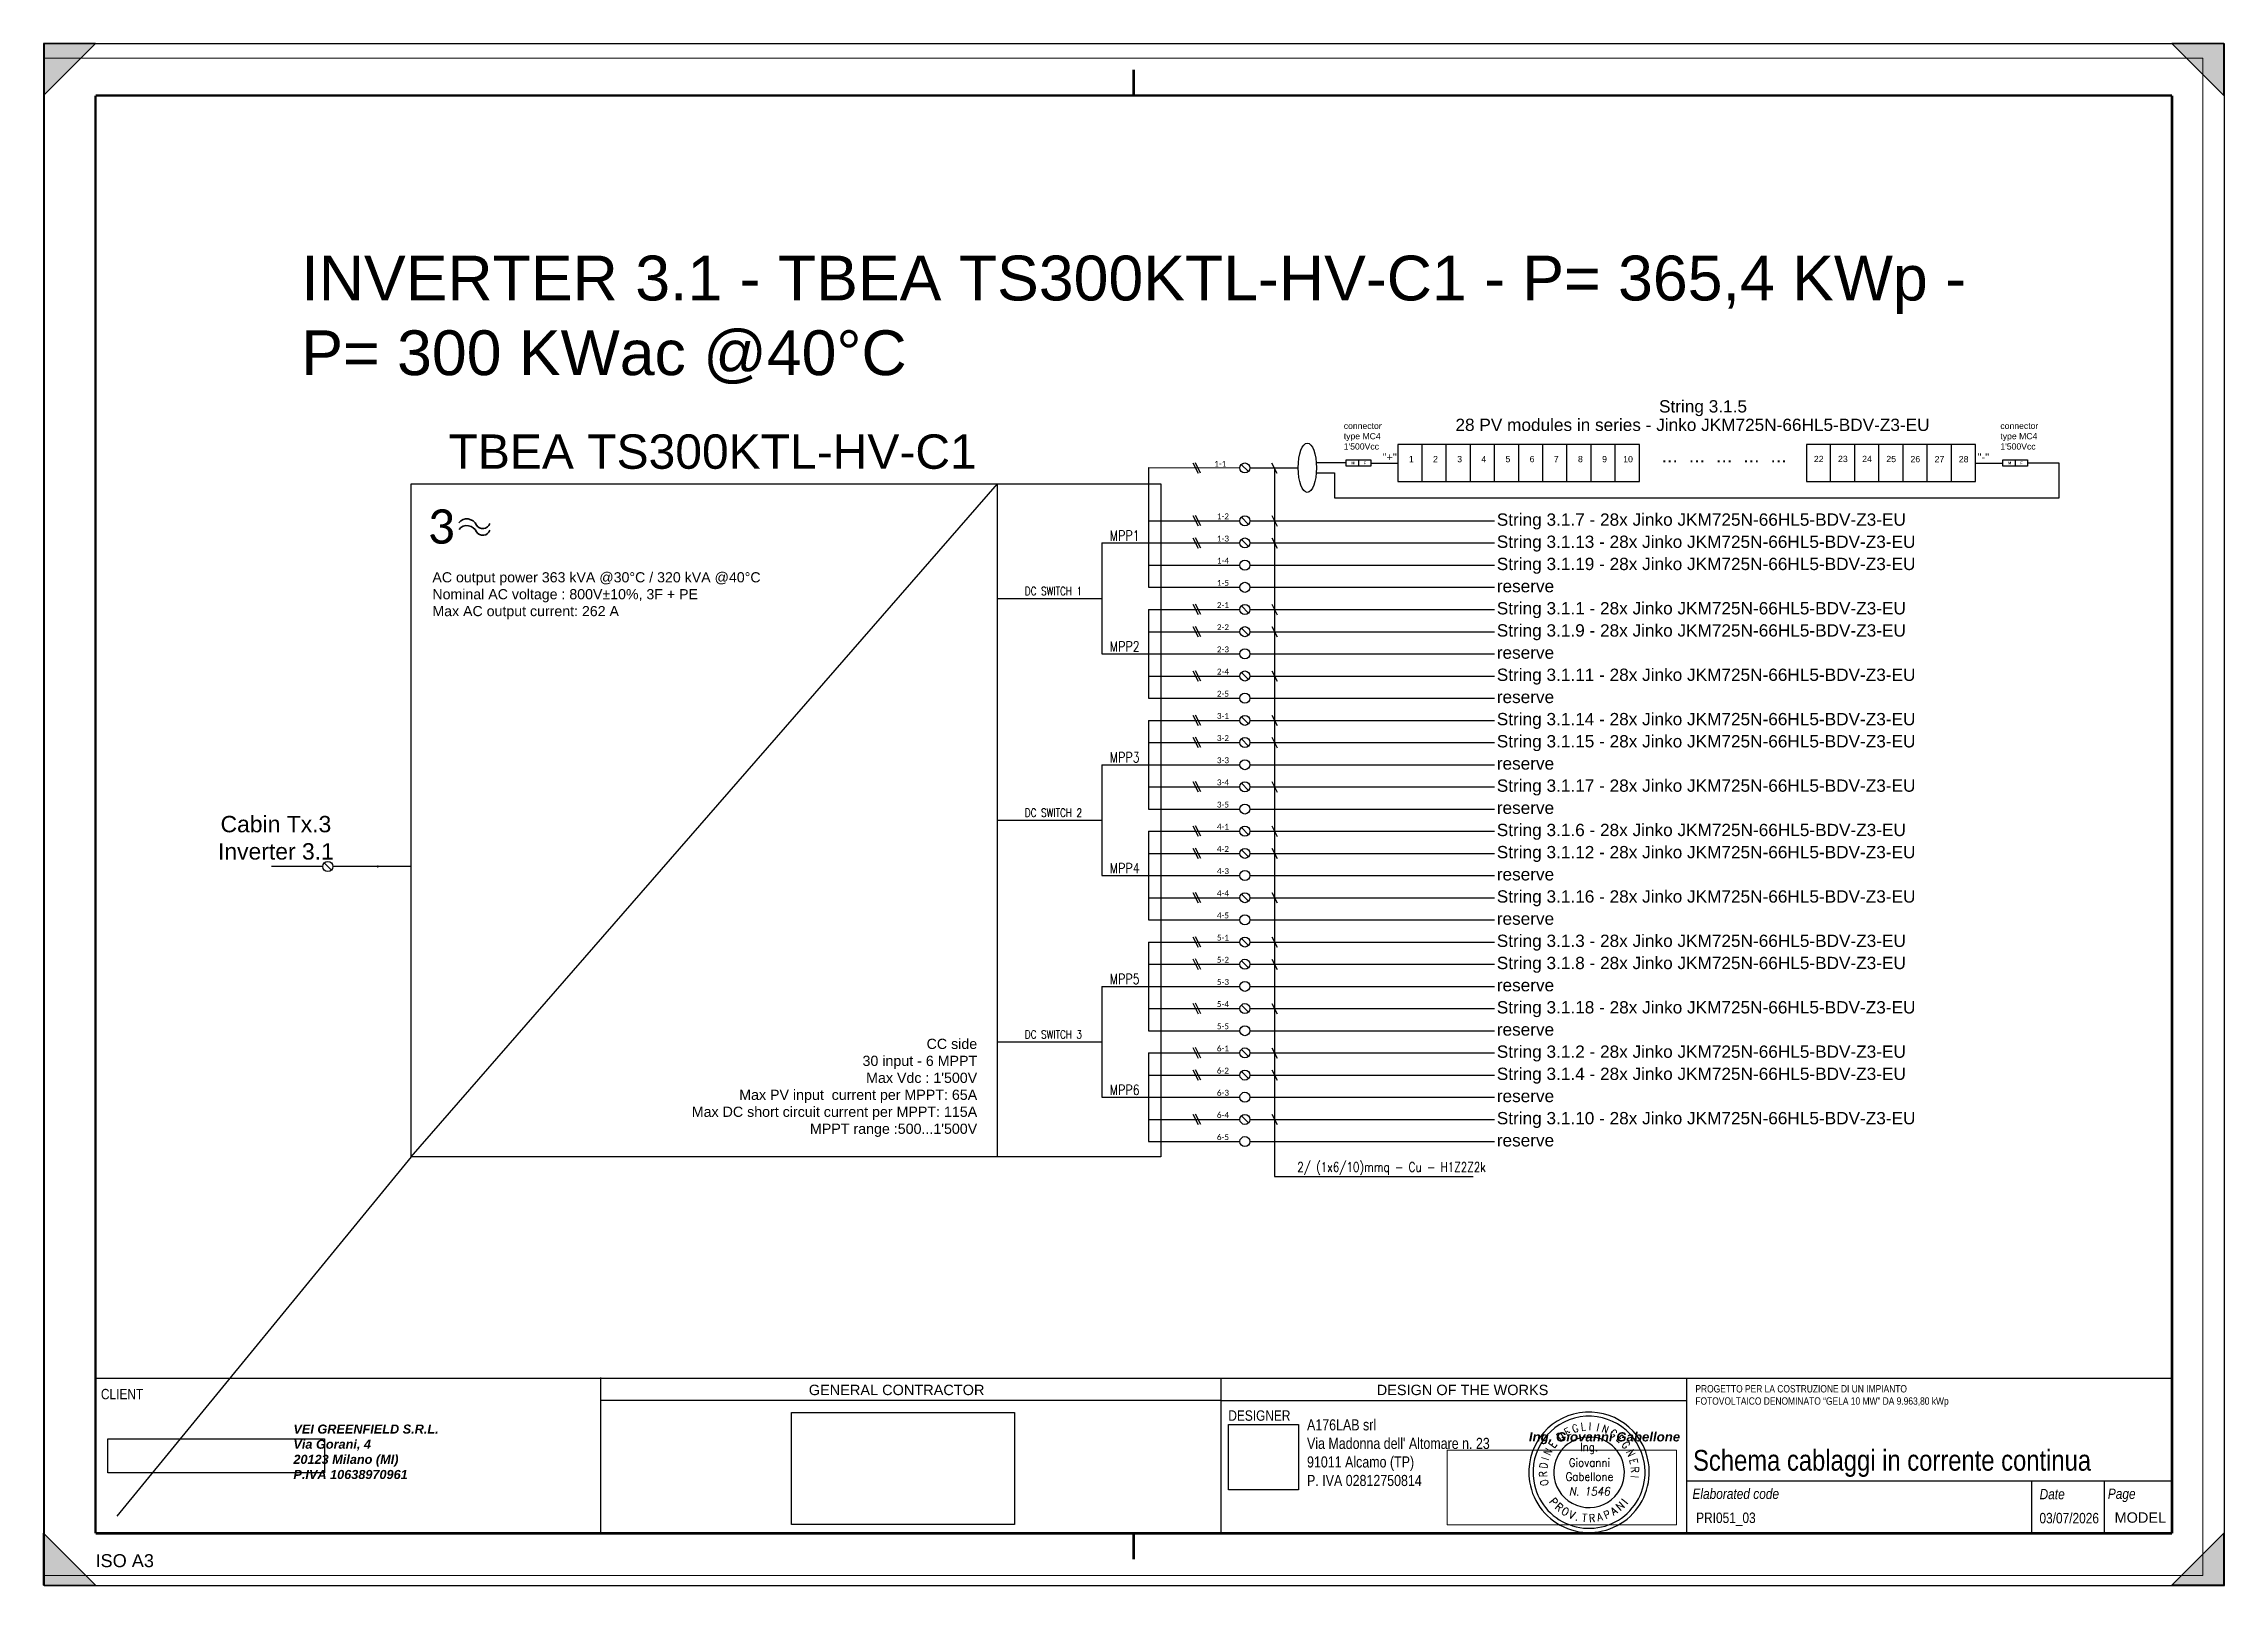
# Paper-space layout '3.1' of a CAD drawing. Header units: millimetres. Extents: x 2 to 422, y 0 to 297.
# The model-space entities are those that its viewports show. They can reach past a viewport. Long polylines and large blocks are cut down to what shows.
import ezdxf
from ezdxf.enums import TextEntityAlignment as Align

# ---------------------------------------------------------------- set-up
doc = ezdxf.new("R2010")
doc.units = ezdxf.units.MM
doc.header["$XCLIPFRAME"] = 2
doc.linetypes.add('CONTINUA', pattern=[0])
doc.linetypes.add('TRATTEGGIATA', pattern=[19.049999999999997, 12.7, -6.349999999999998])
for name, color, linetype in [('-Testi', 1, 'Continuous'), ('firme', 7, 'Continuous'), ('ISO Formato', 7, 'Continuous'), ('ISO FORMATO A3 SENZA TESTATA', 7, 'Continuous'), ('ISO LINEA DI TAGLIO', 253, 'Continuous'), ('ISO Testo', 7, 'Continuous'), ('testata', 7, 'CONTINUA'), ('TIMBRO', 153, 'Continuous'), ('TRATTEGGIATA', 40, 'TRATTEGGIATA')]:
    doc.layers.add(name, color=color, linetype=linetype)
doc.layers.add('Livello 1', color=7, linetype='Continuous', lineweight=0)
doc.styles.add('ARIAL', font='arial.ttf')
doc.styles.add('Formato ISO', font='arial.ttf')
doc.styles.add('Legend', font='calibri.ttf')
doc.styles.add('ROMANS', font='romans.shx', dxfattribs={"width": 0.8, "height": 0.2})
doc.styles.add('ROMANT', font='romant.shx', dxfattribs={"height": 0.2})
doc.styles.add('SIMPLEX', font='SIMPLEX', dxfattribs={"width": 0.8})
doc.styles.get("Standard").update_dxf_attribs({"font": 'arial.ttf'})
doc.styles.add('VALE', font='swissc.ttf')
picture_1 = doc.add_image_def('image1.jpg', size_in_pixel=(539, 175))
picture_2 = doc.add_image_def('image2.png', size_in_pixel=(565, 89))
picture_3 = doc.add_image_def('image3.png', size_in_pixel=(500, 251))
picture_4 = doc.add_image_def('image4.jpg', size_in_pixel=(1111, 1036))

# ---------------------------------------------------------------- blocks, each defined once
blk = doc.blocks.new('A$C63187F01')
at = {"layer": 'TIMBRO'}
for radius, start, end in [(1.15999999999999, 9.105136027296592, 189.1051360272949), (1.07999999999999, 9.105136027296592, 189.1051360272949), (0.679999999999991, 9.105136027296592, 189.1051360272949), (1.15999999999999, 189.1051360272949, 9.105136027296592), (1.07999999999999, 189.1051360272949, 9.105136027296592), (0.679999999999991, 189.1051360272949, 9.105136027296592)]:
    blk.add_arc((0, 0), radius, start, end, dxfattribs=at)
at = {"layer": 'TIMBRO', "style": 'ROMANT', "width": 0.85}
for s, rotation, p in [('E', 28.17592029116496, (-0.3824660734296117, 0.7140165983191907)), ('G', 17.52598430968996, (-0.2439220152376436, 0.772400188038816)), ('L', 7.090058753132115, (-0.0999777312645449, 0.803806228671547)), ('I', 358.7961288682809, (0.0170180748996245, 0.8098212056538756)), ('I', 348.6434814339645, (0.1594998227646158, 0.7941409236011197)), ('N', 339.280516534409, (0.2865722665468979, 0.7576122596989592)), ('N', 63.48437489733794, (-0.7247982432181193, 0.361617901420729)), ('E', 52.40714180735711, (-0.6418162093914364, 0.4941375854581338)), ('D', 38.61204339177493, (-0.505475523407938, 0.632925347284683)), ('G', 327.7755559631449, (0.4319221628173297, 0.685232256440969)), ('E', 317.1256199816696, (0.5511185261302673, 0.5936062416754027)), ('G', 306.4756840001942, (0.6513284743503789, 0.4815300805769171)), ('N', 294.9707234289304, (0.7342841281877384, 0.341945637626182)), ('R', 92.43304528897123, (-0.8092697948665675, -0.0343860308355062)), ('D', 81.56919470707903, (-0.8012468547890723, 0.1187580636865988)), ('I', 72.84733979689435, (-0.7739731119752964, 0.238884118223126)), ('E', 283.8934903389495, (0.7863024527493963, 0.1944953798943487)), ('R', 273.2435543574741, (0.8087024140580465, 0.0458301810675153)), ('O', 103.0829812704469, (-0.7889750302312581, -0.1833532156019828)), ('I', 264.307886566424, (0.8060060775601128, -0.0803380540972825))]:
    blk.add_text(s, height=0.15, rotation=rotation, dxfattribs=at).set_placement(p, align=Align.CENTER)
at = {"layer": 'TIMBRO', "style": 'ROMANS', "width": 0.9}
for s, p in [('Ing.', (1.313009079e-07, 0.4085925105044482)), ('Giovanni', (0.0075545987859016, 0.1075051202444968)), ('Gabellone', (0.007554585066373, -0.1638305355915151))]:
    blk.add_text(s, height=0.16, dxfattribs=at).set_placement(p, align=Align.CENTER)
at = {"layer": 'TIMBRO', "style": 'ROMANS', "oblique": 10, "width": 0.9}
blk.add_text('N. 1546', height=0.16, dxfattribs=at).set_placement((0.007554585066373, -0.4484680293613508), align=Align.CENTER)
at = {"layer": 'TIMBRO', "style": 'ROMANT', "text_generation_flag": 6, "width": 0.9}
for s, rotation, p in [('P', 129.9701413897099, (-0.73572414304485, -0.6166927803541284)), ('R', 139.5111729515321, (-0.623327763049133, -0.7301112927575844)), ('O', 148.8609498648018, (-0.4964321285984569, -0.8216782470621808)), ('V', 158.2107267780695, (-0.3563462401526749, -0.8914131237137182)), ('T', 174.3802347924072, (-0.0940091668817331, -0.9553859306804637)), ('R', 183.7300117056766, (0.0624528102228794, -0.9579664119870015)), ('A', 193.4622252675087, (0.2234920665997322, -0.933622673335947)), ('P', 203.0032568293325, (0.3751521134961706, -0.8836633361973014)), ('A', 212.5442883911549, (0.5164333161652053, -0.8092568380647691)), ('N', 222.6586311643547, (0.6505237136199185, -0.705987888010924)), ('I', 230.858393287566, (0.7445646931580825, -0.605989618477409)), ('.', 165.069514478294, (-0.2473410615262708, -0.9275895640222842))]:
    blk.add_text(s, height=0.15, rotation=rotation, dxfattribs=at).set_placement(p, align=Align.CENTER)
blk = doc.blocks.new('TESTATA_ORIZ')
for points in [[(-0.0699676079475467, 29.90025059768198), (400.149622289405, 29.90025059768198)], [(97.1902921321962, 30.02336188326467), (97.1902921321962, -0.0177559400219707)], [(216.7129702017337, 29.90025059768198), (216.7129702017337, 0)], [(306.4132899808174, 29.95782913373592), (306.4132899808174, -0.0373489915230039)], [(216.7129702017337, 25.58466010262339), (97.1902921321962, 25.58466010262339)], [(216.7129702017337, 25.58466010262339), (306.4132899808174, 25.58466010262339)], [(306.4132899808174, 10.09393447839386), (399.9946335071397, 10.09393447839386)], [(372.8528758033935, 10.06120158330736), (372.8528758033935, -0.0017945035822322)], [(386.8552724335677, 10.09393447839386), (386.8552724335677, 0)]]:
    blk.add_lwpolyline(points)
blk.add_lwpolyline([(0, 29.90025059768198), (400, 29.90025059768198), (400, 0), (0, 0)], close=True)
at = {"layer": 'firme', "xscale": 10, "yscale": 10, "zscale": 10}
blk.add_blockref('A$C63187F01', (287.6416002064349, 11.75734535063213), dxfattribs=at)
at = {"char_height": 2, "attachment_point": 1, "style": 'VALE'}
for s, width, insert in [('\\pxql;CLIENT', 62.13257653758773, (0.9716305739987092, 27.82619541131167)), ('\\pxql;DESIGNER', 62.13257653758773, (218.152149374866, 23.68897433024338)), ('\\pxql;{\\fSwis721 Cn BT|b0|i1|c0|p34;Elaborated code}', 57.42921800797819, (307.5581105855974, 8.620199347302531)), ('\\pxql;{\\fSwis721 Cn BT|b0|i1|c0|p34;Date}', 57.42921800797819, (374.4343936400085, 8.559032495573973)), ('\\pxql;{\\fSwis721 Cn BT|b0|i1|c0|p34;Page}', 57.42921800797819, (387.5775412735152, 8.620199347302531))]:
    blk.add_mtext_dynamic_manual_height_columns(s, width=width, gutter_width=25, heights=[8.879778938413974], dxfattribs=dict(at, insert=insert))
at = {"attachment_point": 4, "style": 'VALE'}
for s, insert, char_height, width in [('{\\f@Arial Unicode MS|b0|i0|c0|p34;GENERAL CONTRACTOR}', (137.3333100181189, 27.61036141397017), 2, 62.13257653758773), ('{\\f@Arial Unicode MS|b0|i0|c0|p34;DESIGN OF THE WORKS}', (246.743246528662, 27.61036141397017), 2, 62.13257653758773), ('{\\H0.83333x;\\C250;\\c1710618;PROGETTO PER LA COSTRUZIONE DI UN IMPIANTO\\PFOTOVOLTAICO DENOMINATO “GELA 10 MW” DA 9.963,80 kWp}', (308.1288091407623, 26.45304518701414), 1.7, 96.45484136060873)]:
    blk.add_mtext(s, dxfattribs=dict(at, insert=insert, char_height=char_height, width=width))
at = {"insert": (388.8723227745414, 3.023095414783931), "char_height": 2, "attachment_point": 4}
blk.add_mtext('MODEL', dxfattribs=at)
at = {"style": 'VALE'}
for tag, height, p in [('TITOLO_ELABORATO', 4, (307.6799596854908, 14.06286495316817)), ('EL', 2, (308.2763400574549, 2.988306874538372)), ('DATA1', 2, (374.4038837955039, 2.927140022809808))]:
    blk.add_attdef(tag, text='', height=height, dxfattribs=at).set_placement(p, align=Align.MIDDLE_LEFT)
at = {"layer": 'Livello 1'}
for s, insert, char_height, attachment_point in [('\\pxql;{\\fArial|b1|i1|c0|p34;\\H0.58333x;\\C250;\\c1710618;VEI GREENFIELD S.R.L.\\PVia Gorani, 4\\P20123 Milano (MI)\\PP.IVA 10638970961}', (52.04005891364793, 20.95944437869185), 3, 2), ('{\\fArial|b1|i1|c0|p34;\\H11.83894x;\\W1.02632;Ing. Giovanni Gabellone}', (276.05221707422, 17.16431292448878), 0.15, 7)]:
    blk.add_mtext(s, dxfattribs=dict(at, insert=insert, char_height=char_height, attachment_point=attachment_point))
at = {"layer": 'testata', "linetype": 'CONTINUA', "lineweight": 25, "insert": (258.7298298923781, 15.52275412109771), "char_height": 3, "width": 50.83305338474382, "attachment_point": 5, "style": 'ARIAL'}
blk.add_mtext("\\pxql;{\\H0.71429x;\\W0.8;A176LAB srl\\PVia Madonna dell' Altomare n. 23\\P91011 Alcamo (TP)\\PP. IVA 02812750814}", dxfattribs=at)
image = blk.add_image(picture_3, insert=(134.0290691254413, 1.710914103838149), size_in_units=(42.92731988865225, 21.549514584103427))
image.dxf.flags = 7
image = blk.add_image(picture_2, insert=(2.286596279577508, 11.651344692531), size_in_units=(41.74781706432985, 6.5762048119032945))
image.set_boundary_path([(-0.5, -0.5), (564.5, 88.49999999999999)])
image.dxf.clipping = 0
image = blk.add_image(picture_4, insert=(218.2123042816674, 8.373210778518114), size_in_units=(13.48003219349629, 12.570039021118054))
image.dxf.flags = 7
at = {"color": 7, "lineweight": 0, "true_color": 0xffffff}
image = blk.add_image(picture_1, insert=(260.2868776868563, 1.650954984690542), size_in_units=(44.21120616239327, 14.354287715062734), dxfattribs=at)
image.set_boundary_path([(-0.5, -0.5), (538.4999999999999, 174.5)])
image.dxf.clipping = 0
blk = doc.blocks.new('*U100')
at = {"layer": 'ISO Testo'}
h = blk.add_hatch(color=256, dxfattribs=at)
h.paths.add_polyline_path([(420.0000090385009, 297.0325926260448), (410.000009038501, 297.0325926260448), (420.0000090385009, 287.0325926260448)])
h.paths.add_polyline_path([(420.0000090385009, 10.03259262604479), (410.000009038501, 0.0325926260447886), (420.0000090385009, 0.0325926260447886)])
h.paths.add_polyline_path([(9.0385010481e-06, 10.03259262604479), (9.0385010481e-06, 0.0325926260447886), (10.00000903850104, 0.0325926260447886)])
h.paths.add_polyline_path([(10.00000903850104, 297.0325926260448), (9.0385010481e-06, 297.0325926260448), (9.0385010481e-06, 287.0325926260448)])
at = {"layer": 'ISO Formato', "const_width": 0.5}
for points in [[(210.0000090385011, 287.0325926260448), (10.00000903850104, 287.0325926260448)], [(10.00000903850104, 287.0325926260448), (10.00000903850104, 10.03259262604479)], [(10.00000903850104, 10.03259262604479), (210.0000090385011, 10.03259262604479)]]:
    blk.add_lwpolyline(points, dxfattribs=at)
at = {"layer": 'ISO FORMATO A3 SENZA TESTATA', "const_width": 0.5}
for points in [[(210.0000090385011, 287.0325926260448), (410.000009038501, 287.0325926260448)], [(410.000009038501, 287.0325926260448), (410.000009038501, 10.03259262604479)], [(410.000009038501, 10.03259262604479), (210.0000090385011, 10.03259262604479)]]:
    blk.add_lwpolyline(points, dxfattribs=at)
at = {"layer": 'ISO LINEA DI TAGLIO'}
blk.add_lwpolyline([(0.0974469984366806, -1.8687860575e-06), (420.1012052352025, -1.8687860575e-06), (420.1012052352025, 297.0122579247036), (0.0974469984366806, 297.0122579247036)], close=True, dxfattribs=at)
at = {"layer": 'ISO Testo'}
for p, q in [((9.0385010481e-06, 297.0325926260448), (9.0385010481e-06, 287.0325926260448)), ((10.00000903850104, 297.0325926260448), (9.0385010481e-06, 297.0325926260448)), ((10.00000903850104, 297.0325926260448), (9.0385010481e-06, 287.0325926260448)), ((420.0000090385009, 297.0325926260448), (410.000009038501, 297.0325926260448)), ((420.0000090385009, 287.0325926260448), (410.000009038501, 297.0325926260448)), ((420.0000090385009, 287.0325926260448), (420.0000090385009, 297.0325926260448)), ((9.0385010481e-06, 0.0325926260447886), (9.0385010481e-06, 10.03259262604479)), ((9.0385010481e-06, 10.03259262604479), (10.00000903850104, 0.0325926260447886)), ((410.000009038501, 0.0325926260447886), (420.0000090385009, 10.03259262604479)), ((420.0000090385009, 0.0325926260447886), (420.0000090385009, 10.03259262604479)), ((9.0385010481e-06, 0.0325926260447886), (10.00000903850104, 0.0325926260447886)), ((420.0000090385009, 0.0325926260447886), (410.000009038501, 0.0325926260447886))]:
    blk.add_line(p, q, dxfattribs=at)
at = {"layer": 'ISO Testo', "const_width": 0.5}
for points in [[(210.0000090385011, 287.0325926260448), (210.0000090385011, 292.0325926260448)], [(210.0000090385011, 10.03259262604479), (210.0000090385011, 5.032592626044788)]]:
    blk.add_lwpolyline(points, dxfattribs=at)
at = {"layer": 'ISO Testo', "style": 'Formato ISO'}
blk.add_text('ISO A3', height=2.5, dxfattribs=at).set_placement((10.00000903850104, 3.512349110778814))
blk = doc.blocks.new('P00102')
at = {"color": 1, "linetype": 'ByBlock', "lineweight": 25}
for p, q in [((0.0185414473933605, 3.62500173526314), (-3.581458552606548, -3.574998264736676)), ((1.818541447393428, 3.62500173526314), (-1.78145855260648, -3.574998264736676)), ((3.618541447393609, 3.62500173526314), (0.0185414473934742, -3.574998264736676))]:
    blk.add_line(p, q, dxfattribs=at)
blk = doc.blocks.new('P00')
at = {"color": 1}
for points in [[(-18.69457844420282, 25.69178981461047), (6.820592160970078, -25.33855139573532)], [(19.57817746355653, -25.33855139573532), (-5.93699314161455, 25.69178981461047)]]:
    blk.add_lwpolyline(points, dxfattribs=at)

msp = doc.modelspace()

# ---------------------------------------------------------------- linework, layer by layer
for points in [[(21441.93061001699, 139496.449076063), (21563.20168132278, 139496.449076063), (21563.20168132278, 139465.7554456382), (21441.93061001699, 139465.7554456382)], [(24665.25326796039, 139496.449076063), (24786.52433926618, 139496.449076063), (24786.52433926618, 139465.7554456382), (24665.25326796039, 139465.7554456382)], [(16852.31285879034, 139379.218536011), (20532.36127245453, 139379.218536011), (20532.36127245453, 136074.845540222), (16852.31285879034, 136074.845540222)]]:
    msp.add_lwpolyline(points, close=True)
for points in [[(21502.56614566989, 139496.449076063), (21502.56614566989, 139465.7554456382)], [(21696.0779532783, 139572.287454484), (21696.0779532783, 139389.9170672172), (22881.84931087433, 139389.9170672172), (22881.84931087433, 139571.7611349596), (21696.0779532783, 139571.7611349596)], [(21814.6550890379, 139389.9170672172), (21814.6550890379, 139571.7611349596)], [(21933.2322247975, 139389.653907455), (21933.2322247975, 139571.4979751974)], [(22051.80936055711, 139389.3907476927), (22051.80936055711, 139571.2348154352)], [(22170.38649631671, 139389.9170672172), (22170.38649631671, 139571.7611349596)], [(22288.96363207631, 139389.653907455), (22288.96363207631, 139571.4979751974)], [(22407.54076783592, 139389.3907476927), (22407.54076783592, 139571.2348154352)], [(22526.11790359552, 139389.9170672172), (22526.11790359552, 139571.7611349596)], [(22644.69503935512, 139389.653907455), (22644.69503935512, 139571.4979751974)], [(22763.27217511472, 139389.3907476927), (22763.27217511472, 139571.2348154352)], [(23701.84931087433, 139572.287454484), (23701.84931087433, 139389.9170672172), (24531.88926119155, 139389.9170672172), (24531.88926119155, 139571.7611349596), (23701.84931087433, 139571.7611349596)], [(23820.42644663393, 139389.9170672172), (23820.42644663393, 139571.7611349596)], [(23939.00358239353, 139389.653907455), (23939.00358239353, 139571.4979751974)], [(24057.58071815313, 139389.3907476927), (24057.58071815313, 139571.2348154352)], [(24176.15785391273, 139389.9170672172), (24176.15785391273, 139571.7611349596)], [(24294.73498967233, 139389.653907455), (24294.73498967233, 139571.4979751974)], [(24294.73498967233, 139389.653907455), (24294.73498967233, 139571.4979751974)], [(24413.31212543194, 139389.3907476927), (24413.31212543194, 139571.2348154352)], [(24413.31212543194, 139389.3907476927), (24413.31212543194, 139571.2348154352)], [(24531.88926119155, 139389.9170672172), (24531.88926119155, 139571.7611349596)], [(24725.88880361329, 139496.449076063), (24725.88880361329, 139465.7554456382)], [(20471.2, 139458.8086245679), (20471.2, 138870.7452359463)], [(20961.95138120311, 139439.3163452732), (20927.17974114183, 139474.0879853345)], [(20969.82677697381, 139457.8734797899), (21089.82677697381, 139457.8734797899), (21089.82677697381, 135978.427001942)], [(21076.3952383502, 139482.217335909), (21101.91040895536, 139431.1869946987)], [(21563.20168132278, 139481.1022608506), (21696.0779532783, 139481.1022608506)], [(24532.37699600487, 139481.1022608506), (24665.25326796039, 139481.1022608506)], [(16852.31285879034, 136074.845540222), (19730.58218751869, 139379.218536011)], [(19730.58218751869, 136074.845540222), (19730.58218751869, 139379.218536011)], [(20962.62533452414, 139179.8771845939), (20927.85369446286, 139214.6488246551)], [(21077.06919167123, 139222.7781752297), (21102.5843622764, 139171.7478340193)], [(20243, 139088.4237483984), (20471.2, 139088.4237483984)], [(20243, 139088.4237483984), (20243, 138544.227467268)], [(20962.62533452414, 139071.0379283678), (20927.85369446286, 139105.809568429)], [(21077.06919167123, 139113.9389190036), (21102.5843622764, 139062.9085777932)], [(19730.58218751869, 138816.3256078332), (20243, 138816.3256078332)], [(20471.2, 138761.9059797202), (20471.2, 138326.5489548159)], [(20962.62533452414, 138744.5201596896), (20927.85369446286, 138779.2917997508)], [(21077.06919167123, 138787.4211503254), (21102.5843622764, 138736.390809115)], [(20962.62533452414, 138635.6809034635), (20927.85369446286, 138670.4525435247)], [(21077.06919167123, 138678.5818940993), (21102.5843622764, 138627.5515528889)], [(20243, 138544.227467268), (20471.2, 138544.227467268)], [(20962.62533452414, 138418.0023910113), (20927.85369446286, 138452.7740310725)], [(21077.06919167123, 138460.9033816471), (21102.5843622764, 138409.8730404368)], [(20471.2, 138217.7096985897), (20471.2, 137782.3526736854)], [(20962.62533452414, 138200.3238785591), (20927.85369446286, 138235.0955186203)], [(21077.06919167123, 138243.2248691949), (21102.5843622764, 138192.1945279845)], [(20962.62533452414, 138091.484622333), (20927.85369446286, 138126.2562623943)], [(21077.06919167123, 138134.3856129689), (21102.5843622764, 138083.3552717585)], [(20243, 138000.0311861376), (20471.2, 138000.0311861376)], [(20243, 138000.0311861376), (20243, 137455.8349050071)], [(20962.62533452414, 137873.8061098809), (20927.85369446286, 137908.5777499421)], [(21077.06919167123, 137916.7071005167), (21102.5843622764, 137865.6767593063)], [(19730.58218751869, 137727.9330455724), (20243, 137727.9330455724)], [(20471.2, 137673.5134174593), (20471.2, 137238.156392555)], [(20962.62533452414, 137656.1275974287), (20927.85369446286, 137690.8992374899)], [(21077.06919167123, 137699.0285880645), (21102.5843622764, 137647.9982468541)], [(20962.62533452414, 137547.2883412026), (20927.85369446286, 137582.0599812638)], [(21077.06919167123, 137590.1893318384), (21102.5843622764, 137539.158990628)], [(16460.44726401698, 137482.677066225), (16425.67562395569, 137517.4487062863)], [(16852.31285879034, 137500.0628862556), (16467.64870646665, 137500.0628862556)], [(20243, 137455.8349050071), (20471.2, 137455.8349050071)], [(20962.62533452414, 137329.6098287505), (20927.85369446286, 137364.3814688117)], [(21077.06919167123, 137372.5108193863), (21102.5843622764, 137321.4804781759)], [(20962.62533452414, 137111.9313162983), (20927.85369446286, 137146.7029563595)], [(21077.06919167123, 137154.8323069341), (21102.5843622764, 137103.8019657237)], [(20471.2, 137129.3171363289), (20471.2, 136693.9601114246)], [(20962.62533452414, 137003.0920600722), (20927.85369446286, 137037.8637001335)], [(21077.06919167123, 137045.993050708), (21102.5843622764, 136994.9627094977)], [(20243, 136911.6386238767), (20471.2, 136911.6386238767)], [(20243, 136911.6386238767), (20243, 136367.4423427463)], [(20962.62533452414, 136785.4135476201), (20927.85369446286, 136820.1851876812)], [(21077.06919167123, 136828.3145382559), (21102.5843622764, 136777.2841970454)], [(19730.58218751869, 136639.5404833115), (20243, 136639.5404833115)], [(20962.62533452414, 136567.7350351679), (20927.85369446286, 136602.5066752291)], [(21077.06919167123, 136610.6360258037), (21102.5843622764, 136559.6056845933)], [(20471.2, 136585.1208551985), (20471.2, 136149.7638302941)], [(21077.06919167123, 136501.7967695776), (21102.5843622764, 136450.7664283672)], [(20962.62533452414, 136458.8957789418), (20927.85369446286, 136493.667419003)], [(20243, 136367.4423427463), (20471.2, 136367.4423427463)], [(21077.06919167123, 136284.1182571254), (21102.5843622764, 136233.0879159151)], [(20962.62533452414, 136241.2172664896), (20927.85369446286, 136275.9889065509)], [(21089.82677697381, 135978.427001942), (22064.82677697381, 135978.427001942)]]:
    msp.add_lwpolyline(points)
at = {"color": 40}
for points in [[(20471.2, 139458.8086245679), (20919.97829869218, 139456.7021653039)], [(20969.04883841175, 139457.8734797899), (21206.46758333335, 139457.8734797899)], [(21296.24790516484, 139482.8734797899), (21441.15267145494, 139482.8734797899)], [(21296.24790516484, 139432.8734797899), (21384.67750244538, 139432.8734797899), (21384.67750244538, 139310.7936415459), (24941.6488028524, 139310.7936415459), (24941.48743662462, 139481.1022608506), (24786.52433926618, 139481.1022608506)]]:
    msp.add_lwpolyline(points, dxfattribs=at)
at = {"color": 40, "linetype": 'Continuous'}
for points in [[(20471.2, 139197.2630046245), (20920.6495144935, 139197.2630046245)], [(20969.8295144935, 139197.2630046245), (22170.31201643588, 139197.2630046245)], [(20471.2, 139088.4237483984), (20920.6495144935, 139088.4237483984)], [(20969.8295144935, 139088.4237483984), (22170.31201643588, 139088.4237483984)], [(20969.8295144935, 138979.5844921723), (22170.31201643588, 138979.5844921723)], [(20471.2, 138761.9059797202), (20920.6495144935, 138761.9059797202)], [(20969.8295144935, 138761.9059797202), (22170.31201643588, 138761.9059797202)], [(20471.2, 138653.0667234941), (20920.6495144935, 138653.0667234941)], [(20969.8295144935, 138653.0667234941), (22170.31201643588, 138653.0667234941)], [(20471.2, 138435.3882110419), (20920.6495144935, 138435.3882110419)], [(20969.8295144935, 138435.3882110419), (22170.31201643588, 138435.3882110419)], [(20471.2, 138217.7096985897), (20920.6495144935, 138217.7096985897)], [(20969.8295144935, 138217.7096985897), (22170.31201643588, 138217.7096985897)], [(20471.2, 138108.8704423637), (20920.6495144935, 138108.8704423637)], [(20969.8295144935, 138108.8704423637), (22170.31201643588, 138108.8704423637)], [(20471.2, 137891.1919299115), (20920.6495144935, 137891.1919299115)], [(20969.8295144935, 137891.1919299115), (22170.31201643588, 137891.1919299115)], [(20471.2, 137673.5134174593), (20920.6495144935, 137673.5134174593)], [(20969.8295144935, 137673.5134174593), (22170.31201643588, 137673.5134174593)], [(20471.2, 137564.6741612332), (20920.6495144935, 137564.6741612332)], [(20969.8295144935, 137564.6741612332), (22170.31201643588, 137564.6741612332)], [(20471.2, 137346.9956487811), (20920.6495144935, 137346.9956487811)], [(20969.8295144935, 137346.9956487811), (22170.31201643588, 137346.9956487811)], [(20471.2, 137129.3171363289), (20920.6495144935, 137129.3171363289)], [(20969.8295144935, 137129.3171363289), (22170.31201643588, 137129.3171363289)], [(20471.2, 137020.4778801028), (20920.6495144935, 137020.4778801028)], [(20969.8295144935, 137020.4778801028), (22170.31201643588, 137020.4778801028)], [(20471.2, 136802.7993676506), (20920.6495144935, 136802.7993676506)], [(20969.8295144935, 136802.7993676506), (22170.31201643588, 136802.7993676506)], [(20471.2, 136585.1208551985), (20920.6495144935, 136585.1208551985)], [(20969.8295144935, 136585.1208551985), (22170.31201643588, 136585.1208551985)], [(20471.2, 136258.6030865202), (20920.6495144935, 136258.6030865202)], [(20969.8295144935, 136258.6030865202), (22170.31201643588, 136258.6030865202)]]:
    msp.add_lwpolyline(points, dxfattribs=at)
at = {"color": 8, "linetype": 'Continuous'}
for points in [[(20471.2, 138979.5844921723), (20920.6495144935, 138979.5844921723)], [(20471.2, 138870.7452359463), (20920.6495144935, 138870.7452359463)], [(20969.8295144935, 138870.7452359463), (22170.31201643588, 138870.7452359463)], [(20471.2, 138544.227467268), (20920.6495144935, 138544.227467268)], [(20969.8295144935, 138544.227467268), (22170.31201643588, 138544.227467268)], [(20471.2, 138326.5489548159), (20920.6495144935, 138326.5489548159)], [(20969.8295144935, 138326.5489548159), (22170.31201643588, 138326.5489548159)], [(20471.2, 138000.0311861376), (20920.6495144935, 138000.0311861376)], [(20969.8295144935, 138000.0311861376), (22170.31201643588, 138000.0311861376)], [(20471.2, 137782.3526736854), (20920.6495144935, 137782.3526736854)], [(20969.8295144935, 137782.3526736854), (22170.31201643588, 137782.3526736854)], [(20471.2, 137455.8349050071), (20920.6495144935, 137455.8349050071)], [(20969.8295144935, 137455.8349050071), (22170.31201643588, 137455.8349050071)], [(20471.2, 137238.156392555), (20920.6495144935, 137238.156392555)], [(20969.8295144935, 137238.156392555), (22170.31201643588, 137238.156392555)], [(20471.2, 136911.6386238767), (20920.6495144935, 136911.6386238767)], [(20969.8295144935, 136911.6386238767), (22170.31201643588, 136911.6386238767)], [(20471.2, 136693.9601114246), (20920.6495144935, 136693.9601114246)], [(20969.8295144935, 136693.9601114246), (22170.31201643588, 136693.9601114246)], [(20471.2, 136367.4423427463), (20920.6495144935, 136367.4423427463)], [(20969.8295144935, 136367.4423427463), (22170.31201643588, 136367.4423427463)], [(20471.2, 136149.7638302941), (20920.6495144935, 136149.7638302941)], [(20969.8295144935, 136149.7638302941), (22170.31201643588, 136149.7638302941)]]:
    msp.add_lwpolyline(points, dxfattribs=at)
at = {"color": 4}
msp.add_lwpolyline([(16418.47418150603, 137500.0628862556), (16166.32062109007, 137500.0628862556)], dxfattribs=at)
for centre in [(20944.56556117247, 139456.7021653039), (16443.06144398634, 137500.0628862556)]:
    msp.add_circle(centre, 24.58726248030871)
at = {"color": 7}
for centre in [(20945.2395144935, 139197.2630046245), (20945.2395144935, 139088.4237483984), (20945.2395144935, 138761.9059797202), (20945.2395144935, 138653.0667234941), (20945.2395144935, 138435.3882110419), (20945.2395144935, 138217.7096985897), (20945.2395144935, 138108.8704423637), (20945.2395144935, 137891.1919299115), (20945.2395144935, 137673.5134174593), (20945.2395144935, 137564.6741612332), (20945.2395144935, 137346.9956487811), (20945.2395144935, 137129.3171363289), (20945.2395144935, 137020.4778801028), (20945.2395144935, 136802.7993676506), (20945.2395144935, 136585.1208551985), (20945.2395144935, 136476.2815989724), (20945.2395144935, 136258.6030865202)]:
    msp.add_circle(centre, 24.59, dxfattribs=at)
at = {"color": 8}
for centre in [(20945.2395144935, 138979.5844921723), (20945.2395144935, 138870.7452359463), (20945.2395144935, 138544.227467268), (20945.2395144935, 138326.5489548159), (20945.2395144935, 138000.0311861376), (20945.2395144935, 137782.3526736854), (20945.2395144935, 137455.8349050071), (20945.2395144935, 137238.156392555), (20945.2395144935, 136911.6386238767), (20945.2395144935, 136693.9601114246), (20945.2395144935, 136367.4423427463), (20945.2395144935, 136149.7638302941)]:
    msp.add_circle(centre, 24.59, dxfattribs=at)
at = {"lineweight": 35}
for centre, radius, start, end in [((17125.89632148021, 139156.7123058284), 50.10158679896896, 22.57714482321823, 141.9873610374973), ((17126.68250298692, 139123.8204133665), 50.10158679897022, 22.57714482321823, 141.9873610374973), ((17203.10980907316, 139195.2854924432), 36.4958631825816, 211.9962466631755, 342.6174202888712), ((17203.89599057986, 139162.3935999812), 36.49586318257663, 211.9962466631755, 342.6174202888712)]:
    msp.add_arc(centre, radius, start, end, dxfattribs=at)
msp.add_ellipse((21251.35774424908, 139457.8734797899), major_axis=(0, -121.0803726117519), ratio=0.370746801875944)
at = {"layer": 'Defpoints', "color": 1}
msp.add_line((16852.31285879034, 136074.845540222), (15406.84794279355, 134310.9891258013), dxfattribs=at)
msp.add_lwpolyline([(14856.08973945248, 141762.1702735313), (26917.55510214753, 141762.1702735313), (26917.55510214753, 133974.7553102739), (14856.08973945248, 133974.7553102739)], close=True, dxfattribs=at)
at = {"layer": 'TRATTEGGIATA', "color": 40, "linetype": 'Continuous', "ltscale": 0.5}
for points in [[(20471.2, 136476.2815989724), (20920.6495144935, 136476.2815989724)], [(20969.8295144935, 136476.2815989724), (22170.31201643588, 136476.2815989724)]]:
    msp.add_lwpolyline(points, dxfattribs=at)

# ---------------------------------------------------------------- block references
for name, p in [('P00', (20708.24512939932, 139456.8793662874)), ('P00', (20708.91908272035, 139197.440205608)), ('P00', (20708.91908272035, 139088.6009493819)), ('P00', (20708.91908272035, 138762.0831807037)), ('P00', (20708.91908272035, 138653.2439244776)), ('P00', (20708.91908272035, 138435.5654120255)), ('P00', (20708.91908272035, 138217.8868995732)), ('P00', (20708.91908272035, 138109.0476433472)), ('P00', (20708.91908272035, 137891.369130895)), ('P00', (20708.91908272035, 137673.6906184428)), ('P00', (20708.91908272035, 137564.8513622167)), ('P00102', (16687.85333343955, 137499.8856852721)), ('P00', (20708.91908272035, 137347.1728497646)), ('P00', (20708.91908272035, 137129.4943373124)), ('P00', (20708.91908272035, 137020.6550810863)), ('P00', (20708.91908272035, 136802.9765686341)), ('P00', (20708.91908272035, 136585.298056182)), ('P00', (20708.91908272035, 136476.4587999559)), ('P00', (20708.91908272035, 136258.7802875037))]:
    msp.add_blockref(name, p)

# ---------------------------------------------------------------- texts
at = {"layer": '-Testi', "color": 7, "attachment_point": 5, "style": 'SIMPLEX'}
for s, insert, char_height, width in [('MPP1', (20354.89967799139, 139124.7136184267), 50, 54.43236395770274), ('DC SWITCH 1', (20005.07029740422, 138852.6154778615), 40, 391.7310769769952), ('MPP2', (20354.89967799139, 138580.5173372963), 50, 54.43236395770274), ('MPP3', (20354.89967799139, 138036.3210561658), 50, 54.43236395770274), ('DC SWITCH 2', (20005.07029740422, 137764.2229156007), 40, 391.7310769769952), ('MPP4', (20354.89967799139, 137492.1247750354), 50, 54.43236395770274), ('MPP5', (20354.89967799139, 136947.928493905), 50, 54.43236395770274), ('DC SWITCH 3', (20005.07029740422, 136675.8303533398), 40, 391.7310769769952), ('MPP6', (20354.89967799139, 136403.7322127746), 50, 54.43236395770274), ('2/ (1x6/10)mmq - Cu - H1Z2Z2k', (21664.95899619821, 136017.0471959505), 46.62125793982331, 1811.153034310845)]:
    msp.add_mtext(s, dxfattribs=dict(at, insert=insert, char_height=char_height, width=width))
for s, insert, char_height, width, attachment_point in [('INVERTER 3.1 - TBEA TS300KTL-HV-C1 - P= 365,4 KWp - P= 300 KWac @40°C', (16313.13151387792, 140499.1530570566), 220, 8459.92081239587, 1), ('TBEA TS300KTL-HV-C1', (17035.64532830427, 139621.4297163469), 168.7039978620646, 3487.591366341201, 1), ("connector type MC4\\P1'500Vcc", (21430.2881078137, 139678.6229730185), 30.34407766993254, 266.3468481861055, 1), ('28 PV modules in series - Jinko JKM725N-66HL5-BDV-Z3-EU', (21978.64598477222, 139698.7813637452), 60.44320266841616, 2681.977403692902, 1), ("connector type MC4\\P1'500Vcc", (24653.6107657571, 139678.6229730185), 30.34407766993254, 266.3468481861055, 1), ("''+''", (21619.39262257919, 139529.0509238846), 38.08496559255708, 72.40086885169148, 1), ('1 ', (21749.93086492772, 139515.864103422), 30.84489911294951, 30.84489911294951, 1), ('2 ', (21868.50800068732, 139515.864103422), 30.84489911294951, 30.84489911294951, 1), ('3 ', (21987.08513644692, 139515.864103422), 30.84489911294951, 30.84489911294951, 1), ('4 ', (22105.66227220652, 139515.3377838975), 30.84489911294951, 30.84489911294951, 1), ('5 ', (22224.23940796613, 139515.864103422), 30.84489911294951, 30.84489911294951, 1), ('6 ', (22342.81654372574, 139515.864103422), 30.84489911294951, 30.84489911294951, 1), ('7 ', (22461.39367948533, 139515.3377838975), 30.84489911294951, 30.84489911294951, 1), ('8 ', (22579.97081524493, 139515.864103422), 30.84489911294951, 30.84489911294951, 1), ('9 ', (22698.54795100453, 139515.6009436597), 30.84489911294951, 30.84489911294951, 1), ('10 ', (22801.94489373632, 139515.3377838975), 30.84489911294951, 30.84489911294951, 1), ('...  ...  ...  ...  ... ', (22990.23029371597, 139552.9027629267), 68.89403447450137, 747.0275359160767, 1), ('22 ', (23737.89688650487, 139516.1272631841), 30.84489911294951, 30.84489911294951, 1), ('23 ', (23856.47402226446, 139516.3904229464), 30.84489911294951, 30.84489911294951, 1), ('24 ', (23975.05115802407, 139516.3904229464), 30.84489911294951, 30.84489911294951, 1), ('25 ', (24093.62829378368, 139516.1272631841), 30.84489911294951, 30.84489911294951, 1), ('26 ', (24212.20542954328, 139515.8641034219), 30.84489911294951, 30.84489911294951, 1), ('27', (24330.78256530287, 139515.6009436597), 30.84489911294951, 30.84489911294951, 1), ('28 ', (24449.35970106248, 139515.3377838974), 30.84489911294951, 30.84489911294951, 1), ("''-''", (24540.685647004, 139529.0509238846), 38.08496559255708, 72.40086885169148, 1), ('\\pxql;{\\fArial|b1|i0|c0|p34;M}', (21467.38887291609, 139488.0951623431), 13.78454144922869, 16.70258049221593, 1), ('\\pxql;{\\fArial|b1|i0|c0|p34;F}', (21528.02440856899, 139488.0951623431), 13.78454144922869, 16.70258049221593, 1), ('\\pxql;{\\fArial|b1|i0|c0|p34;M}', (24690.7115308595, 139488.0951623431), 13.78454144922869, 16.70258049221593, 1), ('\\pxql;{\\fArial|b1|i0|c0|p34;F}', (24751.34706651239, 139488.0951623431), 13.78454144922869, 16.70258049221593, 1), ('AC output power 363 kVA @30°C / 320 kVA @40°C\\PNominal AC voltage : 800V±10%, 3F + PE \\PMax AC output current: 262 A', (16956.38252153707, 138944.9008978308), 49.77164695424683, 2205.221836437966, 1), ('\\pxqc;Cabin Tx.3\\PInverter 3.1', (15732.8038422391, 137748.6398248461), 80.47639183567892, 910.8416278132873, 1), ("CC side\\P30 input - 6 MPPT \\PMax Vdc : 1'500V\\PMax PV input  current per MPPT: 65A\\PMax DC short circuit current per MPPT: 115A \\PMPPT range :500...1'500V ", (19630.86116608687, 136654.4498051026), 50, 1795.435926720968, 3)]:
    msp.add_mtext(s, dxfattribs=dict(insert=insert, char_height=char_height, width=width, attachment_point=attachment_point))
at = {"color": 7, "char_height": 60.44, "width": 4500, "attachment_point": 1}
for s, insert in [('String 3.1.5', (22977.99622715501, 139789.5528657095)), ('String 3.1.7 - 28x Jinko JKM725N-66HL5-BDV-Z3-EU', (22181.59338740144, 139233.5528746528)), ('String 3.1.13 - 28x Jinko JKM725N-66HL5-BDV-Z3-EU', (22181.59338740144, 139124.7136184267)), ('String 3.1.19 - 28x Jinko JKM725N-66HL5-BDV-Z3-EU', (22181.59338740144, 139015.8743622006)), ('String 3.1.1 - 28x Jinko JKM725N-66HL5-BDV-Z3-EU', (22181.59338740144, 138798.1958497485)), ('String 3.1.9 - 28x Jinko JKM725N-66HL5-BDV-Z3-EU', (22181.59338740144, 138689.3565935224)), ('String 3.1.11 - 28x Jinko JKM725N-66HL5-BDV-Z3-EU', (22181.59338740144, 138471.6780810702)), ('String 3.1.14 - 28x Jinko JKM725N-66HL5-BDV-Z3-EU', (22181.59338740144, 138253.999568618)), ('String 3.1.15 - 28x Jinko JKM725N-66HL5-BDV-Z3-EU', (22181.59338740144, 138145.160312392)), ('String 3.1.17 - 28x Jinko JKM725N-66HL5-BDV-Z3-EU', (22181.59338740144, 137927.4817999398)), ('String 3.1.6 - 28x Jinko JKM725N-66HL5-BDV-Z3-EU', (22181.59338740144, 137709.8032874876)), ('String 3.1.12 - 28x Jinko JKM725N-66HL5-BDV-Z3-EU', (22181.59338740144, 137600.9640312615)), ('String 3.1.16 - 28x Jinko JKM725N-66HL5-BDV-Z3-EU', (22181.59338740144, 137383.2855188094)), ('String 3.1.3 - 28x Jinko JKM725N-66HL5-BDV-Z3-EU', (22181.59338740144, 137165.6070063572)), ('String 3.1.8 - 28x Jinko JKM725N-66HL5-BDV-Z3-EU', (22181.59338740144, 137056.7677501311)), ('String 3.1.18 - 28x Jinko JKM725N-66HL5-BDV-Z3-EU', (22181.59338740144, 136839.0892376789)), ('String 3.1.2 - 28x Jinko JKM725N-66HL5-BDV-Z3-EU', (22181.59338740144, 136621.4107252267)), ('String 3.1.4 - 28x Jinko JKM725N-66HL5-BDV-Z3-EU', (22181.59338740144, 136512.5714690007)), ('String 3.1.10 - 28x Jinko JKM725N-66HL5-BDV-Z3-EU', (22181.59338740144, 136294.8929565485))]:
    msp.add_mtext(s, dxfattribs=dict(at, insert=insert))
at = {"insert": (20794.45933854306, 139491.6311174707), "char_height": 28.90783764322853, "attachment_point": 1, "style": 'Legend'}
msp.add_mtext_dynamic_manual_height_columns('1-1', width=87.8367575943913, gutter_width=144.5391882161426, heights=[0], dxfattribs=at)
at = {"insert": (16933.64546475392, 139253.5710127197), "char_height": 168.7039978620646, "width": 2757.720579083849, "attachment_point": 1, "style": 'Legend'}
msp.add_mtext('3', dxfattribs=at)
at = {"color": 7, "char_height": 28.90783764322853, "width": 87.83675759439129, "attachment_point": 1, "style": 'Legend'}
for s, insert in [('1-2', (20807.51375415393, 139233.5528746528)), ('1-3', (20807.51375415393, 139124.7136184267)), ('2-1', (20807.51375415393, 138798.1958497485)), ('2-2', (20807.51375415393, 138689.3565935224)), ('2-4', (20807.51375415393, 138471.6780810702)), ('3-1', (20807.51375415393, 138253.999568618)), ('3-2', (20807.51375415393, 138145.160312392)), ('3-4', (20807.51375415393, 137927.4817999398)), ('4-1', (20807.51375415393, 137709.8032874876)), ('4-2', (20807.51375415393, 137600.9640312615)), ('4-4', (20807.51375415393, 137383.2855188094)), ('5-1', (20807.51375415393, 137165.6070063572)), ('5-2', (20807.51375415393, 137056.7677501311)), ('5-4', (20807.51375415393, 136839.0892376789)), ('6-1', (20807.51375415393, 136621.4107252267)), ('6-2', (20807.51375415393, 136512.5714690007)), ('6-4', (20807.51375415393, 136294.8929565485))]:
    msp.add_mtext(s, dxfattribs=dict(at, insert=insert))
at = {"color": 8, "char_height": 28.90783764322853, "width": 87.83675759439129, "attachment_point": 1, "style": 'Legend'}
for s, insert in [('1-4', (20807.51375415393, 139015.8743622006)), ('1-5', (20807.51375415393, 138907.0351059745)), ('2-3', (20807.51375415393, 138580.5173372963)), ('2-5', (20807.51375415393, 138362.8388248441)), ('3-3', (20807.51375415393, 138036.3210561658)), ('3-5', (20807.51375415393, 137818.6425437137)), ('4-3', (20807.51375415393, 137492.1247750354)), ('4-5', (20807.51375415393, 137274.4462625833)), ('5-3', (20807.51375415393, 136947.928493905)), ('5-5', (20807.51375415393, 136730.2499814529)), ('6-3', (20807.51375415393, 136403.7322127746)), ('6-5', (20807.51375415393, 136186.0537003224))]:
    msp.add_mtext(s, dxfattribs=dict(at, insert=insert))
at = {"color": 8, "char_height": 60.44, "width": 4500, "attachment_point": 1}
for insert in [(22181.59338740144, 138907.0351059745), (22181.59338740144, 138580.5173372963), (22181.59338740144, 138362.8388248441), (22181.59338740144, 138036.3210561658), (22181.59338740144, 137818.6425437137), (22181.59338740144, 137492.1247750354), (22181.59338740144, 137274.4462625833), (22181.59338740144, 136947.928493905), (22181.59338740144, 136730.2499814529), (22181.59338740144, 136403.7322127746), (22181.59338740144, 136186.0537003224)]:
    msp.add_mtext('reserve', dxfattribs=dict(at, insert=insert))

psp = doc.layouts.new('3.1')

# ---------------------------------------------------------------- block references
psp.add_blockref('*U100', (1.77100893766601, 1.8687860575e-06))
psp.add_blockref('TESTATA_ORIZ', (11.8409855841146, 10.03259449483084)).add_auto_attribs({'EL': 'PRI051_03', 'TITOLO_ELABORATO': 'Schema cablaggi in corrente continua', 'DATA1': '03/07/2026'})

# ---------------------------------------------------------------- viewports
at = {"layer": 'Defpoints', "color": 1, "view_target_point": (36430.92668957022, 16095.90744423696)}
psp.add_viewport(center=(209.729821542044, 148.0781262974379), size=(415.9176071317538, 292.3290666519704), view_center_point=(-16083.63821794429, 121648.39071409), view_height=7449.402800672674, dxfattribs=at)

doc.saveas('drawing.dxf')
